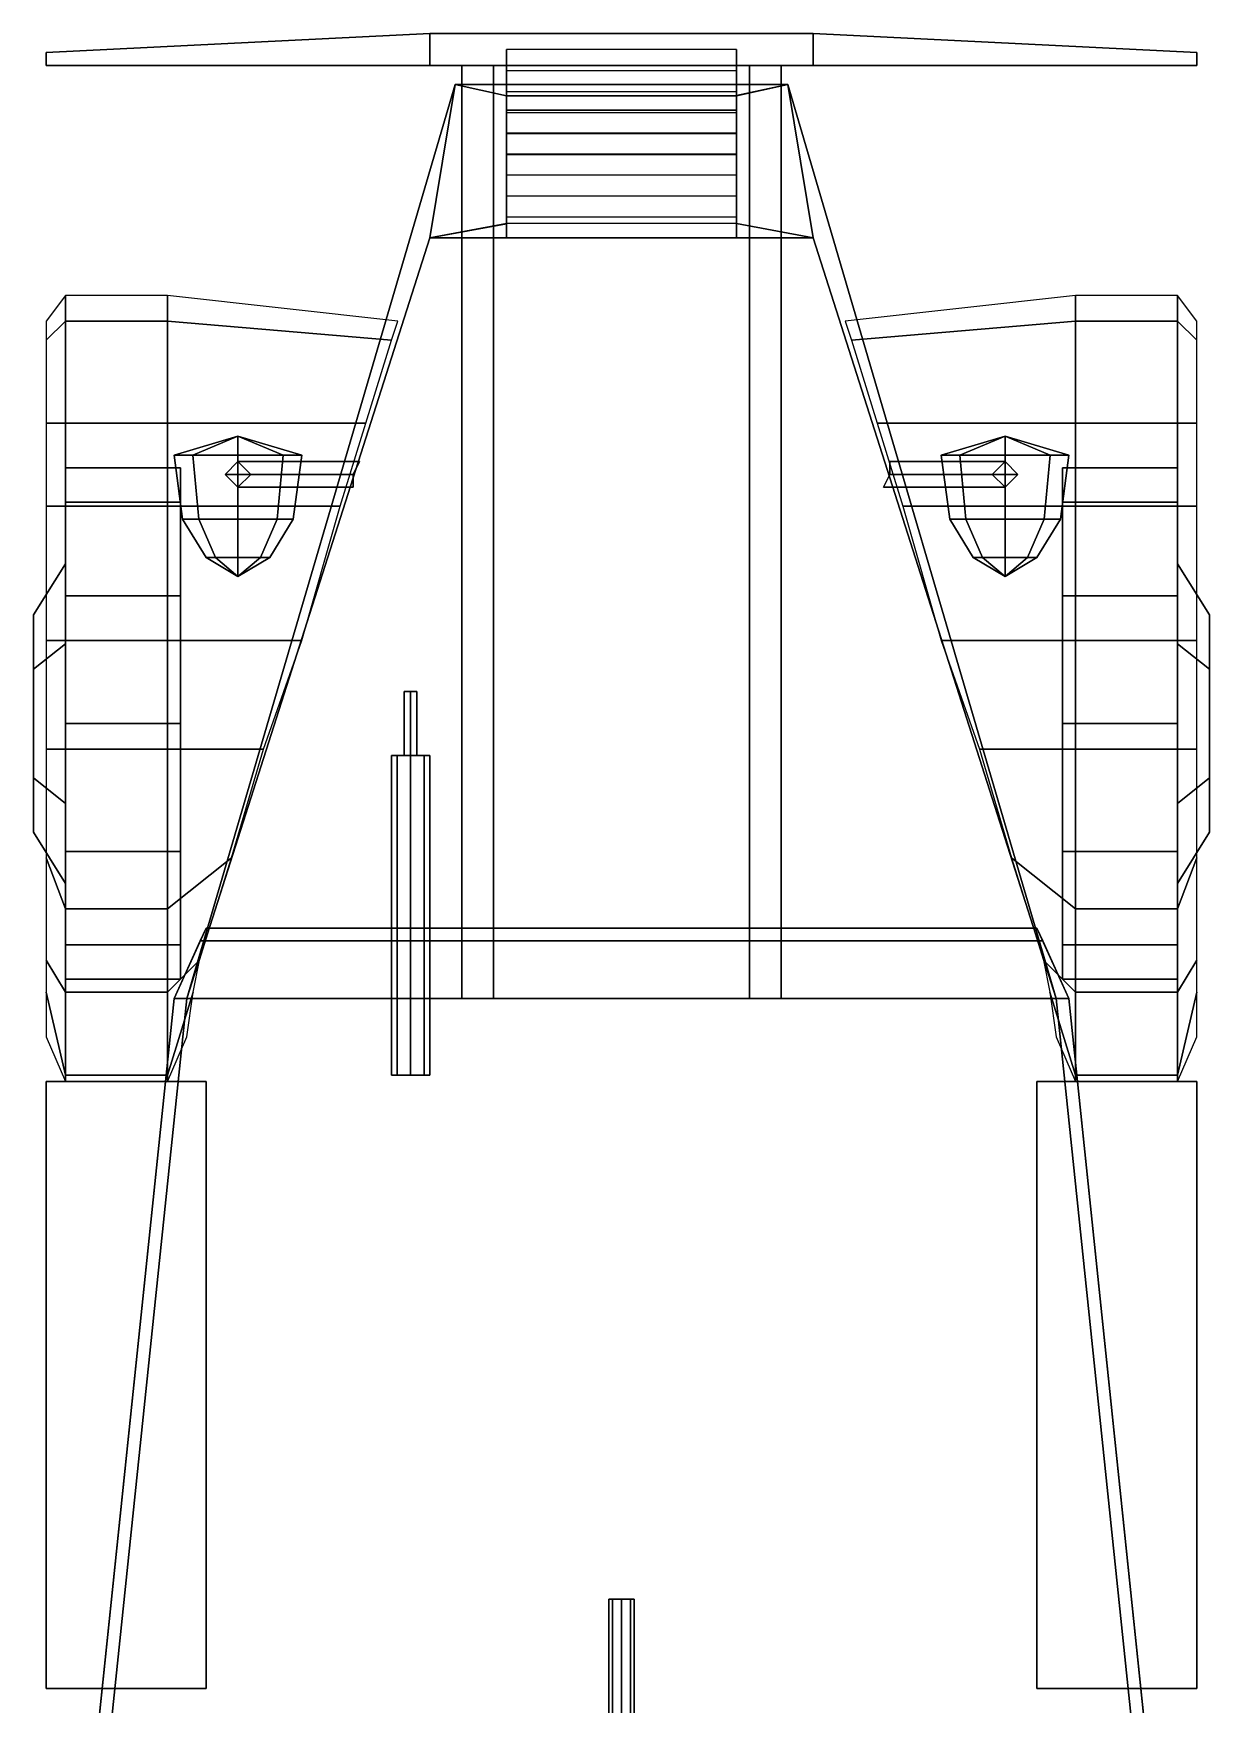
# Model space of a CAD drawing. Header units: millimetres. Extents: x -1 to 1, y -2.6 to 9.5.
# Drawn here: x -0.92 to 0.92, y 0.155 to 2.77 of the extents above; entities that cross this region are included whole.
import ezdxf

# ---------------------------------------------------------------- set-up
doc = ezdxf.new("R2010")
doc.units = ezdxf.units.MM
for name, color, linetype in [('fenders', 6, 'Continuous'), ('gun', 1, 'Continuous'), ('wheels', 2, 'Continuous')]:
    doc.layers.add(name, color=color, linetype=linetype)

msp = doc.modelspace()

# ---------------------------------------------------------------- linework, layer by layer
for points in [[(-0.3, 2.72, 0.5), (-0.3, 2.77, 0.5), (-0.9, 2.74, 0.5), (-0.9, 2.72, 0.5)], [(-0.9, 2.74, 0.39), (-0.3, 2.77, 0.39), (-0.3, 2.72, 0.39), (-0.9, 2.72, 0.39)], [(-0.9, 2.74, 0.5), (-0.3, 2.77, 0.5), (-0.3, 2.77, 0.39), (-0.9, 2.74, 0.39)], [(0.3, 2.72, 0.5), (0.3, 2.77, 0.5), (-0.3, 2.77, 0.5), (-0.3, 2.72, 0.5)], [(-0.3, 2.77, 0.39), (0.3, 2.77, 0.39), (0.3, 2.72, 0.39), (-0.3, 2.72, 0.39)], [(-0.3, 2.77, 0.5), (0.3, 2.77, 0.5), (0.3, 2.77, 0.39), (-0.3, 2.77, 0.39)], [(0.9, 2.74, 0.39), (0.3, 2.77, 0.39), (0.3, 2.77, 0.5), (0.9, 2.74, 0.5)], [(0.3, 2.72, 0.39), (0.3, 2.77, 0.39), (0.9, 2.74, 0.39), (0.9, 2.72, 0.39)], [(0.9, 2.74, 0.5), (0.3, 2.77, 0.5), (0.3, 2.72, 0.5), (0.9, 2.72, 0.5)], [(-0.9, 2.72, 0.5), (-0.9, 2.74, 0.5), (-0.9, 2.74, 0.39), (-0.9, 2.72, 0.39)], [(-0.9, 2.72, 0.39), (-0.3, 2.72, 0.39), (-0.3, 2.72, 0.5), (-0.9, 2.72, 0.5)], [(-0.3, 2.72, 0.39), (0.3, 2.72, 0.39), (0.3, 2.72, 0.5), (-0.3, 2.72, 0.5)], [(-0.2, 2.72, 0.43), (-0.2, 1.26, 0.43), (-0.25, 1.26, 0.43), (-0.25, 2.72, 0.43)], [(-0.25, 2.69, 0.5), (-0.2, 2.69, 0.5), (-0.2, 2.72, 0.5), (-0.25, 2.72, 0.5)], [(-0.25, 2.72, 0.43), (-0.25, 1.26, 0.43), (-0.25, 1.26, 0.5), (-0.25, 2.72, 0.5)], [(-0.2, 2.72, 0.5), (-0.2, 1.26, 0.5), (-0.2, 1.26, 0.43), (-0.2, 2.72, 0.43)], [(0.18, 2.6146, 0.71), (0.18, 2.7446, 0.64), (-0.18, 2.7446, 0.64), (-0.18, 2.6146, 0.71)], [(-0.18, 2.7446, 0.64), (-0.18, 2.7446, 0.64), (-0.18, 2.655, 0.64), (-0.18, 2.6409, 0.6958)], [(0.18, 2.655, 0.64), (0.18, 2.655, 0.64), (0.18, 2.7446, 0.64), (0.18, 2.6409, 0.6958)], [(0.2, 2.69, 0.5), (0.25, 2.69, 0.5), (0.25, 2.72, 0.5), (0.2, 2.72, 0.5)], [(0.25, 2.72, 0.43), (0.25, 1.26, 0.43), (0.2, 1.26, 0.43), (0.2, 2.72, 0.43)], [(0.2, 2.72, 0.43), (0.2, 1.26, 0.43), (0.2, 1.26, 0.5), (0.2, 2.72, 0.5)], [(0.25, 2.72, 0.5), (0.25, 1.26, 0.5), (0.25, 1.26, 0.43), (0.25, 2.72, 0.43)], [(0.9, 2.72, 0.5), (0.3, 2.72, 0.5), (0.3, 2.72, 0.39), (0.9, 2.72, 0.39)], [(0.9, 2.72, 0.39), (0.9, 2.74, 0.39), (0.9, 2.74, 0.5), (0.9, 2.72, 0.5)], [(0.18, 2.5816, 0.84), (0.18, 2.7116, 0.77), (-0.18, 2.7116, 0.77), (-0.18, 2.5816, 0.84)], [(-0.18, 2.7116, 0.77), (-0.18, 2.7116, 0.77), (-0.18, 2.6221, 0.77), (-0.18, 2.608, 0.8258)], [(0.18, 2.6221, 0.77), (0.18, 2.6221, 0.77), (0.18, 2.7116, 0.77), (0.18, 2.608, 0.8258)], [(-0.26, 2.69, 0.5), (-0.68, 1.26, 0.5), (-0.68, 1.26, 1.45), (-0.3, 2.45, 1.45)], [(0.26, 2.69, 0.5), (0.68, 1.26, 0.5), (-0.68, 1.26, 0.5), (-0.26, 2.69, 0.5)], [(-0.18, 2.4723, 1.36), (-0.18, 2.6723, 0.57), (-0.26, 2.69, 0.5), (-0.3, 2.45, 1.45)], [(0.18, 2.6723, 0.57), (0.26, 2.69, 0.5), (-0.26, 2.69, 0.5), (-0.18, 2.6723, 0.57)], [(0.18, 2.5487, 0.97), (0.18, 2.6787, 0.9), (-0.18, 2.6787, 0.9), (-0.18, 2.5487, 0.97)], [(-0.18, 2.6787, 0.9), (-0.18, 2.6787, 0.9), (-0.18, 2.5892, 0.9), (-0.18, 2.5751, 0.9558)], [(-0.18, 2.45, 1.36), (-0.18, 2.65, 0.57), (-0.18, 2.6723, 0.57), (-0.18, 2.4727, 1.36)], [(0.18, 2.65, 0.57), (0.18, 2.6723, 0.57), (-0.18, 2.6723, 0.57), (-0.18, 2.65, 0.57)], [(0.3, 2.45, 1.45), (0.26, 2.69, 0.5), (0.18, 2.6727, 0.57), (0.18, 2.4727, 1.36)], [(0.18, 2.5892, 0.9), (0.18, 2.5892, 0.9), (0.18, 2.6787, 0.9), (0.18, 2.5751, 0.9558)], [(0.18, 2.4727, 1.36), (0.18, 2.6723, 0.57), (0.18, 2.65, 0.57), (0.18, 2.45, 1.36)], [(0.68, 1.26, 1.45), (0.68, 1.26, 0.5), (0.26, 2.69, 0.5), (0.3, 2.45, 1.45)], [(0.18, 2.45, 1.36), (0.18, 2.65, 0.57), (-0.18, 2.65, 0.57), (-0.18, 2.45, 1.36)], [(0.18, 2.5158, 1.1), (0.18, 2.6458, 1.03), (-0.18, 2.6458, 1.03), (-0.18, 2.5158, 1.1)], [(-0.18, 2.6458, 1.03), (-0.18, 2.6458, 1.03), (-0.18, 2.5562, 1.03), (-0.18, 2.5421, 1.0858)], [(0.18, 2.5563, 1.03), (0.18, 2.5563, 1.03), (0.18, 2.6458, 1.03), (0.18, 2.5421, 1.0858)], [(0.18, 2.4829, 1.23), (0.18, 2.6129, 1.16), (-0.18, 2.6129, 1.16), (-0.18, 2.4829, 1.23)], [(-0.18, 2.6129, 1.16), (-0.18, 2.6129, 1.16), (-0.18, 2.5233, 1.16), (-0.18, 2.5092, 1.2158)], [(0.18, 2.5234, 1.16), (0.18, 2.5234, 1.16), (0.18, 2.6129, 1.16), (0.18, 2.5092, 1.2158)], [(0.18, 2.45, 1.36), (0.18, 2.58, 1.29), (-0.18, 2.58, 1.29), (-0.18, 2.45, 1.36)], [(-0.18, 2.58, 1.29), (-0.18, 2.58, 1.29), (-0.18, 2.4904, 1.29), (-0.18, 2.4763, 1.3458)], [(0.18, 2.4905, 1.29), (0.18, 2.4905, 1.29), (0.18, 2.58, 1.29), (0.18, 2.4763, 1.3458)], [(0.3, 2.45, 1.45), (0.18, 2.4727, 1.36), (-0.18, 2.4727, 1.36), (-0.3, 2.45, 1.45)], [(-0.3, 2.45, 1.45), (-0.68, 1.26, 1.45), (0.68, 1.26, 1.45), (0.3, 2.45, 1.45)], [(-0.6707, 2.11, 1.0693), (-0.7, 2.11, 1.14), (-0.6, 2.14, 1.14)], [(-0.7, 2.11, 1.14), (-0.6707, 2.11, 1.2107), (-0.6, 2.14, 1.14)], [(-0.6, 2.11, 1.04), (-0.6707, 2.11, 1.0693), (-0.6, 2.14, 1.14)], [(-0.6707, 2.11, 1.2107), (-0.6, 2.11, 1.24), (-0.6, 2.14, 1.14)], [(-0.5, 2.11, 1.14), (-0.5293, 2.11, 1.0693), (-0.6, 2.14, 1.14)], [(-0.5293, 2.11, 1.0693), (-0.6, 2.11, 1.04), (-0.6, 2.14, 1.14)], [(-0.6, 2.11, 1.24), (-0.5293, 2.11, 1.2107), (-0.6, 2.14, 1.14)], [(-0.5293, 2.11, 1.2107), (-0.5, 2.11, 1.14), (-0.6, 2.14, 1.14)], [(0.5293, 2.11, 1.0693), (0.5, 2.11, 1.14), (0.6, 2.14, 1.14)], [(0.5, 2.11, 1.14), (0.5293, 2.11, 1.2107), (0.6, 2.14, 1.14)], [(0.6, 2.11, 1.04), (0.5293, 2.11, 1.0693), (0.6, 2.14, 1.14)], [(0.5293, 2.11, 1.2107), (0.6, 2.11, 1.24), (0.6, 2.14, 1.14)], [(0.7, 2.11, 1.14), (0.6707, 2.11, 1.0693), (0.6, 2.14, 1.14)], [(0.6707, 2.11, 1.0693), (0.6, 2.11, 1.04), (0.6, 2.14, 1.14)], [(0.6, 2.11, 1.24), (0.6707, 2.11, 1.2107), (0.6, 2.14, 1.14)], [(0.6707, 2.11, 1.2107), (0.7, 2.11, 1.14), (0.6, 2.14, 1.14)], [(-0.6866, 2.01, 1.14), (-0.7, 2.11, 1.14), (-0.6707, 2.11, 1.0693), (-0.6612, 2.01, 1.0788)], [(-0.6612, 2.01, 1.2012), (-0.6707, 2.11, 1.2107), (-0.7, 2.11, 1.14), (-0.6866, 2.01, 1.14)], [(-0.6612, 2.01, 1.0788), (-0.6707, 2.11, 1.0693), (-0.6, 2.11, 1.04), (-0.6, 2.01, 1.0534)], [(-0.6, 2.01, 1.2266), (-0.6, 2.11, 1.24), (-0.6707, 2.11, 1.2107), (-0.6612, 2.01, 1.2012)], [(-0.41, 2.1, 0.99), (-0.42, 2.08, 0.97), (-0.62, 2.08, 0.97), (-0.6, 2.1, 0.99)], [(-0.6, 2.1, 0.99), (-0.62, 2.08, 0.97), (-0.62, 2.08, 1.07), (-0.6, 2.1, 1.07)], [(-0.6, 2.01, 1.0534), (-0.6, 2.11, 1.04), (-0.5293, 2.11, 1.0693), (-0.5388, 2.01, 1.0788)], [(-0.5388, 2.01, 1.2012), (-0.5293, 2.11, 1.2107), (-0.6, 2.11, 1.24), (-0.6, 2.01, 1.2266)], [(-0.42, 2.08, 1.01), (-0.41, 2.1, 0.99), (-0.6, 2.1, 0.99), (-0.58, 2.08, 1.01)], [(-0.58, 2.08, 1.01), (-0.6, 2.1, 0.99), (-0.6, 2.1, 1.07), (-0.58, 2.08, 1.07)], [(-0.5388, 2.01, 1.0788), (-0.5293, 2.11, 1.0693), (-0.5, 2.11, 1.14), (-0.5134, 2.01, 1.14)], [(-0.5134, 2.01, 1.14), (-0.5, 2.11, 1.14), (-0.5293, 2.11, 1.2107), (-0.5388, 2.01, 1.2012)], [(0.42, 2.08, 0.97), (0.42, 2.1, 0.99), (0.6, 2.1, 0.99), (0.62, 2.08, 0.97)], [(0.42, 2.1, 0.99), (0.42, 2.08, 1.01), (0.58, 2.08, 1.01), (0.6, 2.1, 0.99)], [(0.5134, 2.01, 1.14), (0.5, 2.11, 1.14), (0.5293, 2.11, 1.0693), (0.5388, 2.01, 1.0788)], [(0.5388, 2.01, 1.2012), (0.5293, 2.11, 1.2107), (0.5, 2.11, 1.14), (0.5134, 2.01, 1.14)], [(0.5388, 2.01, 1.0788), (0.5293, 2.11, 1.0693), (0.6, 2.11, 1.04), (0.6, 2.01, 1.0534)], [(0.6, 2.01, 1.2266), (0.6, 2.11, 1.24), (0.5293, 2.11, 1.2107), (0.5388, 2.01, 1.2012)], [(0.6, 2.1, 0.99), (0.58, 2.08, 1.01), (0.58, 2.08, 1.07), (0.6, 2.1, 1.07)], [(0.6, 2.01, 1.0534), (0.6, 2.11, 1.04), (0.6707, 2.11, 1.0693), (0.6612, 2.01, 1.0788)], [(0.6612, 2.01, 1.2012), (0.6707, 2.11, 1.2107), (0.6, 2.11, 1.24), (0.6, 2.01, 1.2266)], [(0.62, 2.08, 0.97), (0.6, 2.1, 0.99), (0.6, 2.1, 1.07), (0.62, 2.08, 1.07)], [(0.6612, 2.01, 1.0788), (0.6707, 2.11, 1.0693), (0.7, 2.11, 1.14), (0.6866, 2.01, 1.14)], [(0.6866, 2.01, 1.14), (0.7, 2.11, 1.14), (0.6707, 2.11, 1.2107), (0.6612, 2.01, 1.2012)], [(-0.42, 2.08, 0.97), (-0.42, 2.06, 0.99), (-0.6, 2.06, 0.99), (-0.62, 2.08, 0.97)], [(-0.62, 2.08, 0.97), (-0.6, 2.06, 0.99), (-0.6, 2.06, 1.07), (-0.62, 2.08, 1.07)], [(-0.42, 2.06, 0.99), (-0.42, 2.08, 1.01), (-0.58, 2.08, 1.01), (-0.6, 2.06, 0.99)], [(-0.6, 2.06, 0.99), (-0.58, 2.08, 1.01), (-0.58, 2.08, 1.07), (-0.6, 2.06, 1.07)], [(0.42, 2.08, 1.01), (0.41, 2.06, 0.99), (0.6, 2.06, 0.99), (0.58, 2.08, 1.01)], [(0.41, 2.06, 0.99), (0.42, 2.08, 0.97), (0.62, 2.08, 0.97), (0.6, 2.06, 0.99)], [(0.58, 2.08, 1.01), (0.6, 2.06, 0.99), (0.6, 2.06, 1.07), (0.58, 2.08, 1.07)], [(0.6, 2.06, 0.99), (0.62, 2.08, 0.97), (0.62, 2.08, 1.07), (0.6, 2.06, 1.07)], [(-0.65, 1.95, 1.14), (-0.6866, 2.01, 1.14), (-0.6612, 2.01, 1.0788), (-0.6354, 1.95, 1.1046)], [(-0.6354, 1.95, 1.1754), (-0.6612, 2.01, 1.2012), (-0.6866, 2.01, 1.14), (-0.65, 1.95, 1.14)], [(-0.6354, 1.95, 1.1046), (-0.6612, 2.01, 1.0788), (-0.6, 2.01, 1.0534), (-0.6, 1.95, 1.09)], [(-0.6, 1.95, 1.19), (-0.6, 2.01, 1.2266), (-0.6612, 2.01, 1.2012), (-0.6354, 1.95, 1.1754)], [(-0.6, 1.95, 1.09), (-0.6, 2.01, 1.0534), (-0.5388, 2.01, 1.0788), (-0.5646, 1.95, 1.1046)], [(-0.5646, 1.95, 1.1754), (-0.5388, 2.01, 1.2012), (-0.6, 2.01, 1.2266), (-0.6, 1.95, 1.19)], [(-0.5646, 1.95, 1.1046), (-0.5388, 2.01, 1.0788), (-0.5134, 2.01, 1.14), (-0.55, 1.95, 1.14)], [(-0.55, 1.95, 1.14), (-0.5134, 2.01, 1.14), (-0.5388, 2.01, 1.2012), (-0.5646, 1.95, 1.1754)], [(0.55, 1.95, 1.14), (0.5134, 2.01, 1.14), (0.5388, 2.01, 1.0788), (0.5646, 1.95, 1.1046)], [(0.5646, 1.95, 1.1754), (0.5388, 2.01, 1.2012), (0.5134, 2.01, 1.14), (0.55, 1.95, 1.14)], [(0.5646, 1.95, 1.1046), (0.5388, 2.01, 1.0788), (0.6, 2.01, 1.0534), (0.6, 1.95, 1.09)], [(0.6, 1.95, 1.19), (0.6, 2.01, 1.2266), (0.5388, 2.01, 1.2012), (0.5646, 1.95, 1.1754)], [(0.6, 1.95, 1.09), (0.6, 2.01, 1.0534), (0.6612, 2.01, 1.0788), (0.6354, 1.95, 1.1046)], [(0.6354, 1.95, 1.1754), (0.6612, 2.01, 1.2012), (0.6, 2.01, 1.2266), (0.6, 1.95, 1.19)], [(0.6354, 1.95, 1.1046), (0.6612, 2.01, 1.0788), (0.6866, 2.01, 1.14), (0.65, 1.95, 1.14)], [(0.65, 1.95, 1.14), (0.6866, 2.01, 1.14), (0.6612, 2.01, 1.2012), (0.6354, 1.95, 1.1754)], [(-0.6, 1.92, 1.14), (-0.65, 1.95, 1.14), (-0.6354, 1.95, 1.1046), (-0.6, 1.92, 1.14)], [(-0.6, 1.92, 1.14), (-0.6354, 1.95, 1.1754), (-0.65, 1.95, 1.14), (-0.6, 1.92, 1.14)], [(-0.6, 1.92, 1.14), (-0.6354, 1.95, 1.1046), (-0.6, 1.95, 1.09), (-0.6, 1.92, 1.14)], [(-0.6, 1.92, 1.14), (-0.6, 1.95, 1.19), (-0.6354, 1.95, 1.1754), (-0.6, 1.92, 1.14)], [(-0.6, 1.92, 1.14), (-0.6, 1.95, 1.09), (-0.5646, 1.95, 1.1046), (-0.6, 1.92, 1.14)], [(-0.6, 1.92, 1.14), (-0.5646, 1.95, 1.1046), (-0.55, 1.95, 1.14), (-0.6, 1.92, 1.14)], [(-0.6, 1.92, 1.14), (-0.55, 1.95, 1.14), (-0.5646, 1.95, 1.1754), (-0.6, 1.92, 1.14)], [(-0.6, 1.92, 1.14), (-0.5646, 1.95, 1.1754), (-0.6, 1.95, 1.19), (-0.6, 1.92, 1.14)], [(0.6, 1.92, 1.14), (0.55, 1.95, 1.14), (0.5646, 1.95, 1.1046), (0.6, 1.92, 1.14)], [(0.6, 1.92, 1.14), (0.5646, 1.95, 1.1754), (0.55, 1.95, 1.14), (0.6, 1.92, 1.14)], [(0.6, 1.92, 1.14), (0.5646, 1.95, 1.1046), (0.6, 1.95, 1.09), (0.6, 1.92, 1.14)], [(0.6, 1.92, 1.14), (0.6, 1.95, 1.19), (0.5646, 1.95, 1.1754), (0.6, 1.92, 1.14)], [(0.6, 1.92, 1.14), (0.6, 1.95, 1.09), (0.6354, 1.95, 1.1046), (0.6, 1.92, 1.14)], [(0.6, 1.92, 1.14), (0.6354, 1.95, 1.1046), (0.65, 1.95, 1.14), (0.6, 1.92, 1.14)], [(0.6, 1.92, 1.14), (0.65, 1.95, 1.14), (0.6354, 1.95, 1.1754), (0.6, 1.92, 1.14)], [(0.6, 1.92, 1.14), (0.6354, 1.95, 1.1754), (0.6, 1.95, 1.19), (0.6, 1.92, 1.14)], [(-0.6591, 1.35, 1.88), (-0.7, 1.26, 1.98), (-0.7, 1.26, 2), (-0.65, 1.37, 1.89)], [(-0.65, 1.37, 1.89), (-0.7, 1.26, 2), (0.7, 1.26, 2), (0.65, 1.37, 1.89)], [(0.65, 1.37, 1.89), (0.6591, 1.35, 1.88), (-0.6591, 1.35, 1.88), (-0.65, 1.37, 1.89)], [(0.7, 1.26, 2), (0.7, 1.26, 1.98), (0.6591, 1.35, 1.88), (0.65, 1.37, 1.89)], [(0.6591, 1.35, 1.88), (0.7, 1.26, 1.98), (-0.7, 1.26, 1.98), (-0.6591, 1.35, 1.88)], [(-0.7, 1.26, 1.98), (-0.82, 0.11, 2.06), (-0.8179, 0.13, 2.0786), (-0.7, 1.26, 2)], [(0.7, 1.26, 1.98), (0.82, 0.11, 2.06), (-0.82, 0.11, 2.06), (-0.7, 1.26, 1.98)], [(-0.7, 1.26, 2), (-0.8179, 0.13, 2.0786), (0.8179, 0.13, 2.0786), (0.7, 1.26, 2)], [(-0.68, 1.26, 0.43), (-0.8, 0.11, 0.43), (-0.8, 0.11, 2.06), (-0.68, 1.26, 1.98)], [(0.68, 1.26, 0.43), (0.8, 0.11, 0.43), (-0.8, 0.11, 0.43), (-0.68, 1.26, 0.43)], [(0.68, 1.26, 1.98), (0.68, 1.26, 1.45), (-0.68, 1.26, 1.45), (-0.68, 1.26, 1.98)], [(0.8, 0.11, 2.06), (0.8, 0.11, 0.43), (0.68, 1.26, 0.43), (0.68, 1.26, 1.98)], [(0.8179, 0.13, 2.0786), (0.82, 0.11, 2.06), (0.7, 1.26, 1.98), (0.7, 1.26, 2)], [(-0.9, 1.13, 0.44), (-0.9, 0.18, 0.44), (-0.9, 0.18, 0.46), (-0.9, 1.13, 0.46)], [(-0.65, 1.13, 0.46), (-0.65, 1.13, 0.44), (-0.9, 1.13, 0.44), (-0.9, 1.13, 0.46)], [(-0.65, 1.13, 0.44), (-0.65, 0.18, 0.44), (-0.9, 0.18, 0.44), (-0.9, 1.13, 0.44)], [(-0.9, 1.13, 0.46), (-0.9, 0.18, 0.46), (-0.65, 0.18, 0.46), (-0.65, 1.13, 0.46)], [(-0.65, 0.18, 0.46), (-0.65, 0.18, 0.44), (-0.65, 1.13, 0.44), (-0.65, 1.13, 0.46)], [(0.65, 1.13, 0.44), (0.65, 0.18, 0.44), (0.65, 0.18, 0.46), (0.65, 1.13, 0.46)], [(0.9, 1.13, 0.44), (0.9, 0.18, 0.44), (0.65, 0.18, 0.44), (0.65, 1.13, 0.44)], [(0.65, 1.13, 0.46), (0.65, 0.18, 0.46), (0.9, 0.18, 0.46), (0.9, 1.13, 0.46)], [(0.9, 1.13, 0.46), (0.9, 1.13, 0.44), (0.65, 1.13, 0.44), (0.65, 1.13, 0.46)], [(0.9, 0.18, 0.46), (0.9, 0.18, 0.44), (0.9, 1.13, 0.44), (0.9, 1.13, 0.46)], [(-0.9, 0.18, 0.46), (-0.9, 0.18, 0.44), (-0.65, 0.18, 0.44), (-0.65, 0.18, 0.46)], [(0.65, 0.18, 0.46), (0.65, 0.18, 0.44), (0.9, 0.18, 0.44), (0.9, 0.18, 0.46)]]:
    msp.add_3dface(points)
at = {"layer": 'fenders'}
for points in [[(-0.87, 2.32, 0.69), (-0.87, 2.36, 0.58), (-0.9, 2.32, 0.57), (-0.9, 2.29, 0.61)], [(-0.71, 2.32, 0.69), (-0.71, 2.36, 0.58), (-0.87, 2.36, 0.58), (-0.87, 2.32, 0.69)], [(-0.71, 2.36, 0.58), (-0.71, 2.32, 0.69), (-0.36, 2.29, 0.61), (-0.35, 2.32, 0.57)], [(0.71, 2.32, 0.69), (0.71, 2.36, 0.58), (0.35, 2.32, 0.57), (0.36, 2.29, 0.61)], [(0.71, 2.36, 0.58), (0.71, 2.32, 0.69), (0.87, 2.32, 0.69), (0.87, 2.36, 0.58)], [(0.87, 2.36, 0.58), (0.87, 2.32, 0.69), (0.9, 2.29, 0.61), (0.9, 2.32, 0.57)], [(-0.87, 2.16, 0.91), (-0.87, 2.32, 0.69), (-0.9, 2.29, 0.61), (-0.9, 2.16, 0.75)], [(-0.71, 2.16, 0.91), (-0.71, 2.32, 0.69), (-0.87, 2.32, 0.69), (-0.87, 2.16, 0.91)], [(-0.71, 2.32, 0.69), (-0.71, 2.16, 0.91), (-0.4, 2.16, 0.75), (-0.36, 2.29, 0.61)], [(0.71, 2.16, 0.91), (0.71, 2.32, 0.69), (0.36, 2.29, 0.61), (0.4, 2.16, 0.75)], [(0.71, 2.32, 0.69), (0.71, 2.16, 0.91), (0.87, 2.16, 0.91), (0.87, 2.32, 0.69)], [(0.87, 2.32, 0.69), (0.87, 2.16, 0.91), (0.9, 2.16, 0.75), (0.9, 2.29, 0.61)], [(-0.87, 2.03, 1), (-0.87, 2.16, 0.91), (-0.9, 2.16, 0.75), (-0.9, 2.03, 0.87)], [(-0.71, 2.03, 1), (-0.71, 2.16, 0.91), (-0.87, 2.16, 0.91), (-0.87, 2.03, 1)], [(-0.71, 2.16, 0.91), (-0.71, 2.03, 1), (-0.44, 2.03, 0.87), (-0.4, 2.16, 0.75)], [(0.71, 2.03, 1), (0.71, 2.16, 0.91), (0.4, 2.16, 0.75), (0.44, 2.03, 0.87)], [(0.71, 2.16, 0.91), (0.71, 2.03, 1), (0.87, 2.03, 1), (0.87, 2.16, 0.91)], [(0.87, 2.16, 0.91), (0.87, 2.03, 1), (0.9, 2.03, 0.87), (0.9, 2.16, 0.75)], [(-0.87, 1.82, 1.06), (-0.87, 2.03, 1), (-0.9, 2.03, 0.87), (-0.9, 1.82, 0.95)], [(-0.71, 1.82, 1.06), (-0.71, 2.03, 1), (-0.87, 2.03, 1), (-0.87, 1.82, 1.06)], [(-0.71, 2.03, 1), (-0.71, 1.82, 1.06), (-0.5, 1.82, 0.95), (-0.44, 2.03, 0.87)], [(0.71, 1.82, 1.06), (0.71, 2.03, 1), (0.44, 2.03, 0.87), (0.5, 1.82, 0.95)], [(0.71, 2.03, 1), (0.71, 1.82, 1.06), (0.87, 1.82, 1.06), (0.87, 2.03, 1)], [(0.87, 2.03, 1), (0.87, 1.82, 1.06), (0.9, 1.82, 0.95), (0.9, 2.03, 0.87)], [(-0.87, 1.65, 1.06), (-0.87, 1.82, 1.06), (-0.9, 1.82, 0.95), (-0.9, 1.65, 0.95)], [(-0.71, 1.65, 1.06), (-0.71, 1.82, 1.06), (-0.87, 1.82, 1.06), (-0.87, 1.65, 1.06)], [(-0.71, 1.82, 1.06), (-0.71, 1.65, 1.06), (-0.56, 1.65, 0.95), (-0.5, 1.82, 0.95)], [(0.71, 1.65, 1.06), (0.71, 1.82, 1.06), (0.5, 1.82, 0.95), (0.56, 1.65, 0.95)], [(0.71, 1.82, 1.06), (0.71, 1.65, 1.06), (0.87, 1.65, 1.06), (0.87, 1.82, 1.06)], [(0.87, 1.82, 1.06), (0.87, 1.65, 1.06), (0.9, 1.65, 0.95), (0.9, 1.82, 0.95)], [(-0.87, 1.4, 0.98), (-0.87, 1.65, 1.06), (-0.9, 1.65, 0.95), (-0.9, 1.48, 0.88)], [(-0.71, 1.4, 0.98), (-0.71, 1.65, 1.06), (-0.87, 1.65, 1.06), (-0.87, 1.4, 0.98)], [(-0.71, 1.65, 1.06), (-0.71, 1.4, 0.98), (-0.61, 1.48, 0.88), (-0.56, 1.65, 0.95)], [(0.71, 1.4, 0.98), (0.71, 1.65, 1.06), (0.56, 1.65, 0.95), (0.61, 1.48, 0.88)], [(0.71, 1.65, 1.06), (0.71, 1.4, 0.98), (0.87, 1.4, 0.98), (0.87, 1.65, 1.06)], [(0.87, 1.65, 1.06), (0.87, 1.4, 0.98), (0.9, 1.48, 0.88), (0.9, 1.65, 0.95)], [(-0.87, 1.27, 0.9), (-0.87, 1.4, 0.98), (-0.9, 1.48, 0.88), (-0.9, 1.32, 0.71)], [(-0.71, 1.4, 0.98), (-0.71, 1.27, 0.9), (-0.66, 1.32, 0.71), (-0.61, 1.48, 0.88)], [(0.71, 1.27, 0.9), (0.71, 1.4, 0.98), (0.61, 1.48, 0.88), (0.66, 1.32, 0.71)], [(0.87, 1.4, 0.98), (0.87, 1.27, 0.9), (0.9, 1.32, 0.71), (0.9, 1.48, 0.88)], [(-0.71, 1.27, 0.9), (-0.71, 1.4, 0.98), (-0.87, 1.4, 0.98), (-0.87, 1.27, 0.9)], [(0.71, 1.4, 0.98), (0.71, 1.27, 0.9), (0.87, 1.27, 0.9), (0.87, 1.4, 0.98)], [(-0.87, 1.14, 0.71), (-0.87, 1.27, 0.9), (-0.9, 1.32, 0.71), (-0.9, 1.27, 0.57)], [(-0.71, 1.27, 0.9), (-0.71, 1.14, 0.71), (-0.67, 1.27, 0.57), (-0.66, 1.32, 0.71)], [(0.71, 1.14, 0.71), (0.71, 1.27, 0.9), (0.66, 1.32, 0.71), (0.67, 1.27, 0.57)], [(0.87, 1.27, 0.9), (0.87, 1.14, 0.71), (0.9, 1.27, 0.57), (0.9, 1.32, 0.71)], [(-0.87, 1.13, 0.46), (-0.87, 1.14, 0.71), (-0.9, 1.27, 0.57), (-0.9, 1.2, 0.46)], [(-0.71, 1.14, 0.71), (-0.71, 1.27, 0.9), (-0.87, 1.27, 0.9), (-0.87, 1.14, 0.71)], [(-0.71, 1.14, 0.71), (-0.71, 1.13, 0.46), (-0.68, 1.2, 0.46), (-0.67, 1.27, 0.57)], [(0.71, 1.13, 0.46), (0.71, 1.14, 0.71), (0.67, 1.27, 0.57), (0.68, 1.2, 0.46)], [(0.71, 1.27, 0.9), (0.71, 1.14, 0.71), (0.87, 1.14, 0.71), (0.87, 1.27, 0.9)], [(0.87, 1.14, 0.71), (0.87, 1.13, 0.46), (0.9, 1.2, 0.46), (0.9, 1.27, 0.57)], [(-0.71, 1.13, 0.46), (-0.71, 1.14, 0.71), (-0.87, 1.14, 0.71), (-0.87, 1.13, 0.46)], [(0.71, 1.14, 0.71), (0.71, 1.13, 0.46), (0.87, 1.13, 0.46), (0.87, 1.14, 0.71)]]:
    msp.add_3dface(points, dxfattribs=at)
at = {"layer": 'gun'}
for points in [[(-0.33, 1.74, 1.69), (-0.34, 1.74, 1.68), (-0.34, 1.64, 1.68), (-0.33, 1.64, 1.69)], [(-0.34, 1.74, 1.68), (-0.33, 1.74, 1.67), (-0.33, 1.64, 1.67), (-0.34, 1.64, 1.68)], [(-0.33, 1.74, 1.67), (-0.34, 1.74, 1.68), (-0.33, 1.74, 1.69), (-0.32, 1.74, 1.68)], [(-0.32, 1.74, 1.68), (-0.33, 1.74, 1.69), (-0.33, 1.64, 1.69), (-0.32, 1.64, 1.68)], [(-0.33, 1.74, 1.67), (-0.32, 1.74, 1.68), (-0.32, 1.64, 1.68), (-0.33, 1.64, 1.67)], [(-0.3512, 1.64, 1.7012), (-0.36, 1.64, 1.68), (-0.36, 1.14, 1.68), (-0.3512, 1.14, 1.7012)], [(-0.36, 1.64, 1.68), (-0.3512, 1.64, 1.6588), (-0.3512, 1.14, 1.6588), (-0.36, 1.14, 1.68)], [(-0.3088, 1.64, 1.7012), (-0.36, 1.64, 1.68), (-0.3512, 1.64, 1.7012), (-0.33, 1.64, 1.71)], [(-0.3, 1.64, 1.68), (-0.3512, 1.64, 1.6588), (-0.36, 1.64, 1.68), (-0.3088, 1.64, 1.7012)], [(-0.33, 1.64, 1.71), (-0.3512, 1.64, 1.7012), (-0.3512, 1.14, 1.7012), (-0.33, 1.14, 1.71)], [(-0.3512, 1.64, 1.6588), (-0.33, 1.64, 1.65), (-0.33, 1.14, 1.65), (-0.3512, 1.14, 1.6588)], [(-0.3088, 1.64, 1.6588), (-0.33, 1.64, 1.65), (-0.3512, 1.64, 1.6588), (-0.3, 1.64, 1.68)], [(-0.3088, 1.64, 1.7012), (-0.33, 1.64, 1.71), (-0.33, 1.14, 1.71), (-0.3088, 1.14, 1.7012)], [(-0.33, 1.64, 1.65), (-0.3088, 1.64, 1.6588), (-0.3088, 1.14, 1.6588), (-0.33, 1.14, 1.65)], [(-0.3, 1.64, 1.68), (-0.3088, 1.64, 1.7012), (-0.3088, 1.14, 1.7012), (-0.3, 1.14, 1.68)], [(-0.3088, 1.64, 1.6588), (-0.3, 1.64, 1.68), (-0.3, 1.14, 1.68), (-0.3088, 1.14, 1.6588)], [(-0.0141, 0.32, 2.3941), (-0.02, 0.32, 2.38), (-0.02, -0.36, 2.38), (-0.0141, -0.36, 2.3941)], [(-0.02, 0.32, 2.38), (-0.0141, 0.32, 2.3659), (-0.0141, -0.36, 2.3659), (-0.02, -0.36, 2.38)], [(0.0141, 0.32, 2.3941), (-0.02, 0.32, 2.38), (-0.0141, 0.32, 2.3941), (0, 0.32, 2.4)], [(0.02, 0.32, 2.38), (-0.0141, 0.32, 2.3659), (-0.02, 0.32, 2.38), (0.0141, 0.32, 2.3941)], [(0, 0.32, 2.4), (-0.0141, 0.32, 2.3941), (-0.0141, -0.36, 2.3941), (0, -0.36, 2.4)], [(-0.0141, 0.32, 2.3659), (0, 0.32, 2.36), (0, -0.36, 2.36), (-0.0141, -0.36, 2.3659)], [(0.0141, 0.32, 2.3659), (0, 0.32, 2.36), (-0.0141, 0.32, 2.3659), (0.02, 0.32, 2.38)], [(0.0141, 0.32, 2.3941), (0, 0.32, 2.4), (0, -0.36, 2.4), (0.0141, -0.36, 2.3941)], [(0, 0.32, 2.36), (0.0141, 0.32, 2.3659), (0.0141, -0.36, 2.3659), (0, -0.36, 2.36)], [(0.02, 0.32, 2.38), (0.0141, 0.32, 2.3941), (0.0141, -0.36, 2.3941), (0.02, -0.36, 2.38)], [(0.0141, 0.32, 2.3659), (0.02, 0.32, 2.38), (0.02, -0.36, 2.38), (0.0141, -0.36, 2.3659)]]:
    msp.add_3dface(points, dxfattribs=at)
at = {"layer": 'wheels'}
for points in [[(-0.69, 2.0364, 0.61), (-0.69, 2.09, 0.41), (-0.87, 2.09, 0.41), (-0.87, 2.0364, 0.61)], [(-0.69, 2.09, 0.41), (-0.69, 2.0364, 0.21), (-0.87, 2.0364, 0.21), (-0.87, 2.09, 0.41)], [(-0.87, 2.0364, 0.61), (-0.87, 2.09, 0.41), (-0.87, 1.94, 0.41), (-0.87, 1.815, 0.6265)], [(-0.87, 2.09, 0.41), (-0.87, 2.0364, 0.21), (-0.87, 1.94, 0.41)], [(-0.69, 1.3436, 0.21), (-0.69, 2.09, 0.41), (-0.69, 2.0364, 0.61), (-0.69, 1.29, 0.41)], [(-0.69, 1.49, 0.0636), (-0.69, 2.0364, 0.21), (-0.69, 2.09, 0.41), (-0.69, 1.3436, 0.21)], [(0.69, 2.09, 0.41), (0.69, 2.0364, 0.61), (0.87, 2.0364, 0.61), (0.87, 2.09, 0.41)], [(0.69, 2.09, 0.41), (0.69, 1.3436, 0.61), (0.69, 1.49, 0.7564), (0.69, 2.0364, 0.61)], [(0.69, 2.0364, 0.21), (0.69, 1.29, 0.41), (0.69, 1.3436, 0.61), (0.69, 2.09, 0.41)], [(0.69, 2.0364, 0.21), (0.69, 2.09, 0.41), (0.87, 2.09, 0.41), (0.87, 2.0364, 0.21)], [(0.87, 2.09, 0.41), (0.87, 2.0364, 0.61), (0.87, 1.94, 0.41)], [(0.87, 2.0364, 0.21), (0.87, 2.09, 0.41), (0.87, 1.94, 0.41), (0.87, 1.815, 0.1935)], [(-0.69, 1.89, 0.7564), (-0.69, 2.0364, 0.61), (-0.87, 2.0364, 0.61), (-0.87, 1.89, 0.7564)], [(-0.69, 2.0364, 0.21), (-0.69, 1.89, 0.0636), (-0.87, 1.89, 0.0636), (-0.87, 2.0364, 0.21)], [(-0.87, 1.89, 0.7564), (-0.87, 2.0364, 0.61), (-0.87, 1.815, 0.6265)], [(-0.87, 2.0364, 0.21), (-0.87, 1.89, 0.0636), (-0.87, 1.815, 0.1935), (-0.87, 1.94, 0.41)], [(-0.69, 1.29, 0.41), (-0.69, 2.0364, 0.61), (-0.69, 1.89, 0.7564), (-0.69, 1.3436, 0.61)], [(-0.69, 1.69, 0.01), (-0.69, 1.89, 0.0636), (-0.69, 2.0364, 0.21), (-0.69, 1.49, 0.0636)], [(0.69, 1.89, 0.0636), (0.69, 1.3436, 0.21), (0.69, 1.29, 0.41), (0.69, 2.0364, 0.21)], [(0.69, 1.89, 0.0636), (0.69, 2.0364, 0.21), (0.87, 2.0364, 0.21), (0.87, 1.89, 0.0636)], [(0.69, 2.0364, 0.61), (0.69, 1.89, 0.7564), (0.87, 1.89, 0.7564), (0.87, 2.0364, 0.61)], [(0.69, 2.0364, 0.61), (0.69, 1.49, 0.7564), (0.69, 1.69, 0.81), (0.69, 1.89, 0.7564)], [(0.87, 2.0364, 0.61), (0.87, 1.89, 0.7564), (0.87, 1.815, 0.6265), (0.87, 1.94, 0.41)], [(0.87, 1.89, 0.0636), (0.87, 2.0364, 0.21), (0.87, 1.815, 0.1935)], [(-0.87, 1.815, 0.6265), (-0.87, 1.94, 0.41), (-0.92, 1.86, 0.41), (-0.92, 1.775, 0.5572)], [(-0.87, 1.94, 0.41), (-0.87, 1.815, 0.1935), (-0.92, 1.775, 0.2628), (-0.92, 1.86, 0.41)], [(0.87, 1.94, 0.41), (0.87, 1.815, 0.6265), (0.92, 1.775, 0.5572), (0.92, 1.86, 0.41)], [(0.87, 1.815, 0.1935), (0.87, 1.94, 0.41), (0.92, 1.86, 0.41), (0.92, 1.775, 0.2628)], [(-0.69, 1.69, 0.81), (-0.69, 1.89, 0.7564), (-0.87, 1.89, 0.7564), (-0.87, 1.69, 0.81)], [(-0.69, 1.89, 0.0636), (-0.69, 1.69, 0.01), (-0.87, 1.69, 0.01), (-0.87, 1.89, 0.0636)], [(-0.87, 1.69, 0.81), (-0.87, 1.89, 0.7564), (-0.87, 1.815, 0.6265), (-0.87, 1.565, 0.6265)], [(-0.87, 1.89, 0.0636), (-0.87, 1.69, 0.01), (-0.87, 1.815, 0.1935)], [(-0.69, 1.3436, 0.61), (-0.69, 1.89, 0.7564), (-0.69, 1.69, 0.81), (-0.69, 1.49, 0.7564)], [(0.69, 1.69, 0.01), (0.69, 1.89, 0.0636), (0.87, 1.89, 0.0636), (0.87, 1.69, 0.01)], [(0.69, 1.69, 0.01), (0.69, 1.49, 0.0636), (0.69, 1.3436, 0.21), (0.69, 1.89, 0.0636)], [(0.69, 1.89, 0.7564), (0.69, 1.69, 0.81), (0.87, 1.69, 0.81), (0.87, 1.89, 0.7564)], [(0.87, 1.69, 0.01), (0.87, 1.89, 0.0636), (0.87, 1.815, 0.1935), (0.87, 1.565, 0.1935)], [(0.87, 1.89, 0.7564), (0.87, 1.69, 0.81), (0.87, 1.815, 0.6265)], [(-0.92, 1.605, 0.5572), (-0.92, 1.775, 0.5572), (-0.92, 1.86, 0.41), (-0.92, 1.52, 0.41)], [(-0.92, 1.52, 0.41), (-0.92, 1.86, 0.41), (-0.92, 1.775, 0.2628), (-0.92, 1.605, 0.2628)], [(0.92, 1.775, 0.5572), (0.92, 1.605, 0.5572), (0.92, 1.52, 0.41), (0.92, 1.86, 0.41)], [(0.92, 1.86, 0.41), (0.92, 1.52, 0.41), (0.92, 1.605, 0.2628), (0.92, 1.775, 0.2628)], [(-0.87, 1.565, 0.6265), (-0.87, 1.815, 0.6265), (-0.92, 1.775, 0.5572), (-0.92, 1.605, 0.5572)], [(-0.87, 1.815, 0.1935), (-0.87, 1.565, 0.1935), (-0.92, 1.605, 0.2628), (-0.92, 1.775, 0.2628)], [(-0.87, 1.69, 0.01), (-0.87, 1.49, 0.0636), (-0.87, 1.565, 0.1935), (-0.87, 1.815, 0.1935)], [(0.87, 1.565, 0.1935), (0.87, 1.815, 0.1935), (0.92, 1.775, 0.2628), (0.92, 1.605, 0.2628)], [(0.87, 1.69, 0.81), (0.87, 1.49, 0.7564), (0.87, 1.565, 0.6265), (0.87, 1.815, 0.6265)], [(0.87, 1.815, 0.6265), (0.87, 1.565, 0.6265), (0.92, 1.605, 0.5572), (0.92, 1.775, 0.5572)], [(-0.69, 1.49, 0.7564), (-0.69, 1.69, 0.81), (-0.87, 1.69, 0.81), (-0.87, 1.49, 0.7564)], [(-0.69, 1.69, 0.01), (-0.69, 1.49, 0.0636), (-0.87, 1.49, 0.0636), (-0.87, 1.69, 0.01)], [(-0.87, 1.49, 0.7564), (-0.87, 1.69, 0.81), (-0.87, 1.565, 0.6265)], [(0.69, 1.49, 0.0636), (0.69, 1.69, 0.01), (0.87, 1.69, 0.01), (0.87, 1.49, 0.0636)], [(0.69, 1.69, 0.81), (0.69, 1.49, 0.7564), (0.87, 1.49, 0.7564), (0.87, 1.69, 0.81)], [(0.87, 1.49, 0.0636), (0.87, 1.69, 0.01), (0.87, 1.565, 0.1935)], [(-0.87, 1.44, 0.41), (-0.87, 1.565, 0.6265), (-0.92, 1.605, 0.5572), (-0.92, 1.52, 0.41)], [(-0.87, 1.565, 0.1935), (-0.87, 1.44, 0.41), (-0.92, 1.52, 0.41), (-0.92, 1.605, 0.2628)], [(0.87, 1.565, 0.6265), (0.87, 1.44, 0.41), (0.92, 1.52, 0.41), (0.92, 1.605, 0.5572)], [(0.87, 1.44, 0.41), (0.87, 1.565, 0.1935), (0.92, 1.605, 0.2628), (0.92, 1.52, 0.41)], [(-0.87, 1.49, 0.0636), (-0.87, 1.3436, 0.21), (-0.87, 1.565, 0.1935)], [(-0.87, 1.3436, 0.21), (-0.87, 1.29, 0.41), (-0.87, 1.44, 0.41), (-0.87, 1.565, 0.1935)], [(-0.87, 1.3436, 0.61), (-0.87, 1.49, 0.7564), (-0.87, 1.565, 0.6265), (-0.87, 1.44, 0.41)], [(0.87, 1.3436, 0.61), (0.87, 1.29, 0.41), (0.87, 1.44, 0.41), (0.87, 1.565, 0.6265)], [(0.87, 1.3436, 0.21), (0.87, 1.49, 0.0636), (0.87, 1.565, 0.1935), (0.87, 1.44, 0.41)], [(0.87, 1.49, 0.7564), (0.87, 1.3436, 0.61), (0.87, 1.565, 0.6265)], [(-0.69, 1.3436, 0.61), (-0.69, 1.49, 0.7564), (-0.87, 1.49, 0.7564), (-0.87, 1.3436, 0.61)], [(-0.69, 1.49, 0.0636), (-0.69, 1.3436, 0.21), (-0.87, 1.3436, 0.21), (-0.87, 1.49, 0.0636)], [(0.69, 1.3436, 0.21), (0.69, 1.49, 0.0636), (0.87, 1.49, 0.0636), (0.87, 1.3436, 0.21)], [(0.69, 1.49, 0.7564), (0.69, 1.3436, 0.61), (0.87, 1.3436, 0.61), (0.87, 1.49, 0.7564)], [(-0.87, 1.29, 0.41), (-0.87, 1.3436, 0.61), (-0.87, 1.44, 0.41)], [(0.87, 1.29, 0.41), (0.87, 1.3436, 0.21), (0.87, 1.44, 0.41)], [(-0.69, 1.29, 0.41), (-0.69, 1.3436, 0.61), (-0.87, 1.3436, 0.61), (-0.87, 1.29, 0.41)], [(-0.69, 1.3436, 0.21), (-0.69, 1.29, 0.41), (-0.87, 1.29, 0.41), (-0.87, 1.3436, 0.21)], [(0.69, 1.3436, 0.61), (0.69, 1.29, 0.41), (0.87, 1.29, 0.41), (0.87, 1.3436, 0.61)], [(0.69, 1.29, 0.41), (0.69, 1.3436, 0.21), (0.87, 1.3436, 0.21), (0.87, 1.29, 0.41)]]:
    msp.add_3dface(points, dxfattribs=at)

doc.saveas('drawing.dxf')
